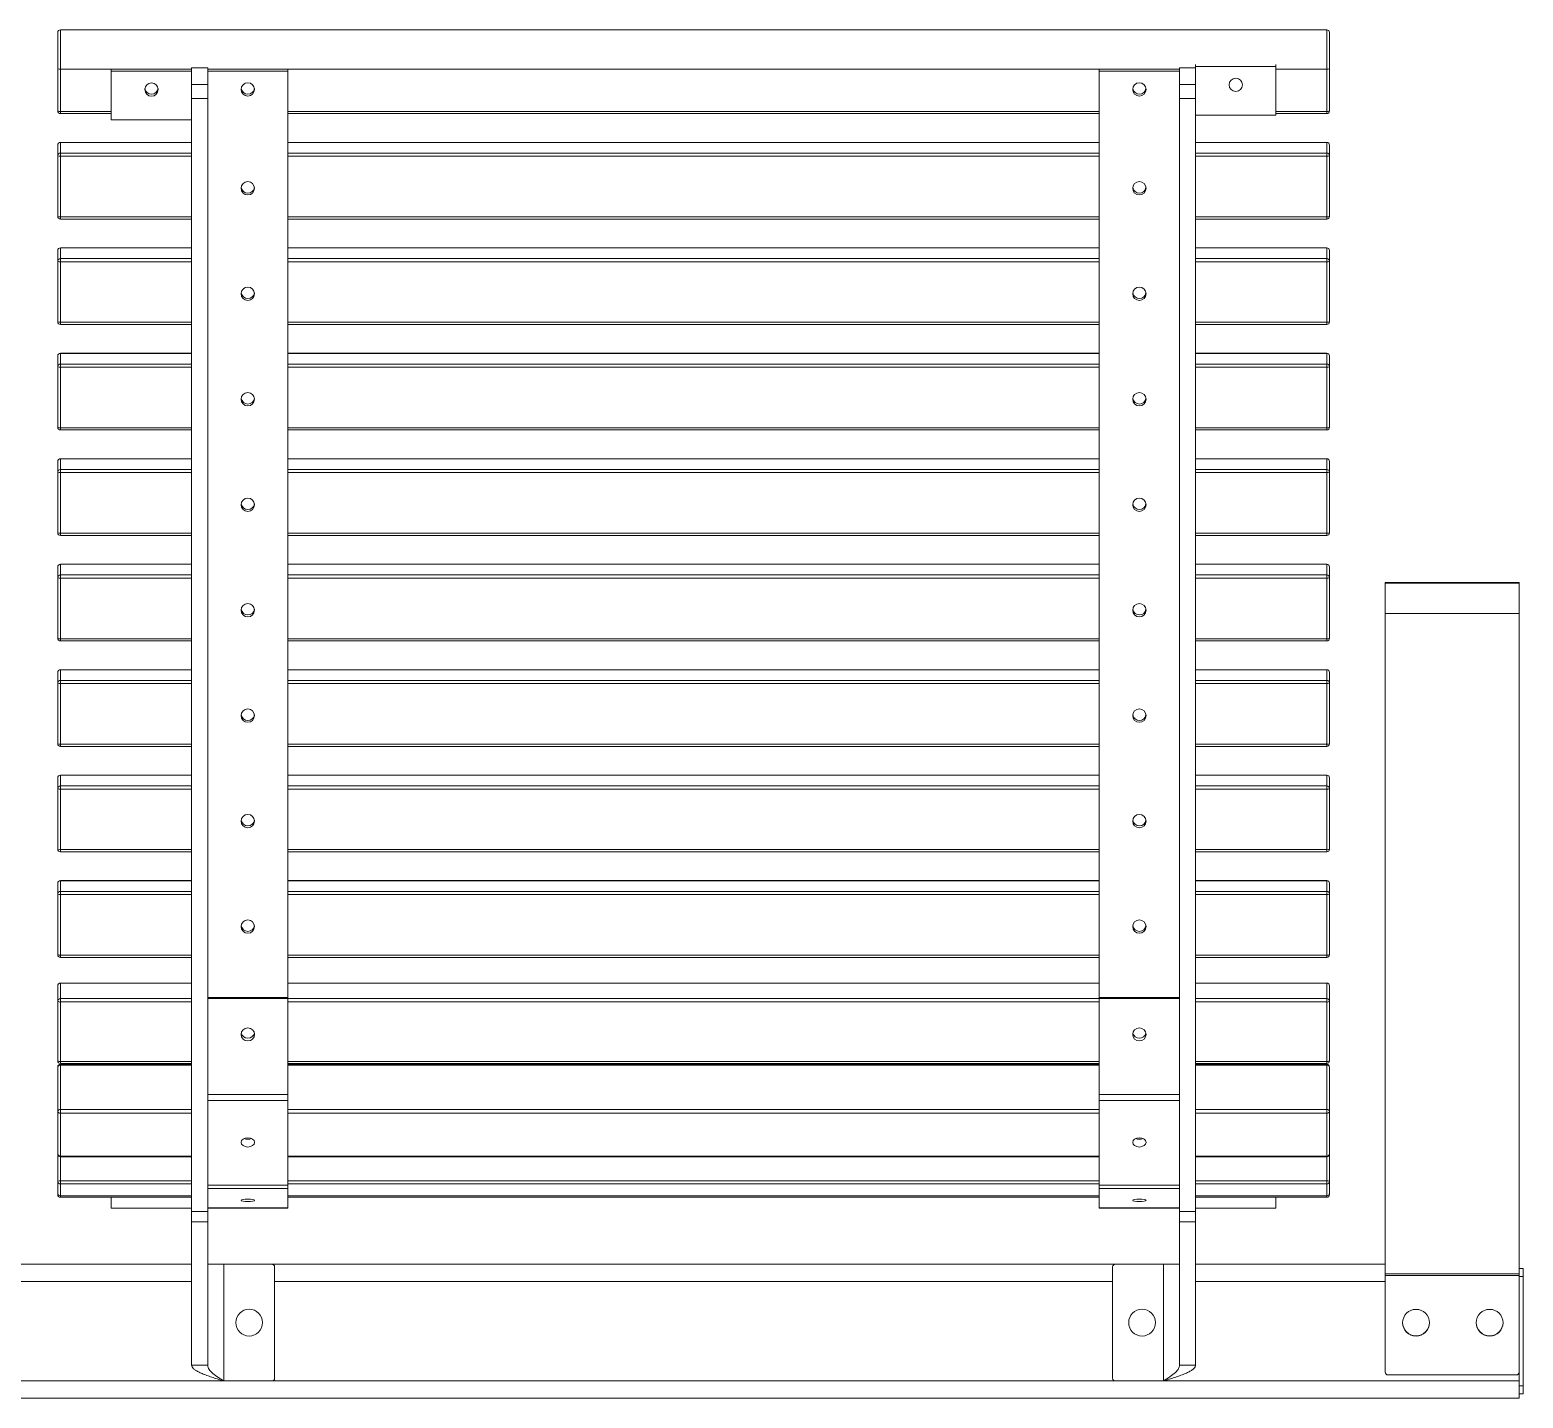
# Model space of a CAD drawing. Header units: millimetres. Extents: x 2717 to 8657, y -3129 to 1071.
# Drawn here: x 5939 to 6497, y -2093 to -1582 of the extents above; entities that cross this region are included whole.
import ezdxf

# ---------------------------------------------------------------- set-up
doc = ezdxf.new("R2010")
doc.units = ezdxf.units.MM

# ---------------------------------------------------------------- blocks, each defined once
blk = doc.blocks.new('tyl')
at = {"color": 7, "linetype": 'Continuous', "lineweight": 15}
for p, q in [((-1599.94, 1935.4), (-2072.94, 1935.4)), ((-2072.94, 1935.4), (-2072.94, 1920.73)), ((-1599.94, 1920.73), (-1599.94, 1935.4)), ((-2073.94, 1920.91), (-2073.94, 1934.4)), ((-1598.94, 1934.4), (-1598.94, 1920.91)), ((-2073.94, 1905.13), (-2073.94, 1920.91)), ((-2072.94, 1920.73), (-2072.94, 1904.96)), ((-2072.94, 1920.73), (-2053.94, 1920.73)), ((-2023.94, 1920.73), (-2053.94, 1920.73)), ((-2053.94, 1920.73), (-2053.94, 1920.04)), ((-2023.94, 1920.04), (-2053.94, 1920.04)), ((-2053.94, 1920.04), (-2053.94, 1901.81)), ((-2023.94, 1921.18), (-2017.94, 1921.18)), ((-2023.94, 1921.18), (-2023.94, 1920.41)), ((-2023.94, 1920.41), (-2023.94, 1920.04)), ((-2023.94, 1919.54), (-2023.94, 1920.04)), ((-2023.94, 1919.54), (-2023.94, 1915.06)), ((-2017.94, 1921.18), (-2017.94, 1920.41)), ((-1987.94, 1920.73), (-2017.94, 1920.73)), ((-2017.94, 1920.04), (-2017.94, 1920.41)), ((-1987.94, 1920.04), (-2017.94, 1920.04)), ((-2017.94, 1920.04), (-2017.94, 1919.54)), ((-2017.94, 1919.54), (-2017.94, 1915.06)), ((-1987.94, 1920.04), (-1987.94, 1920.73)), ((-1987.94, 1920.73), (-1684.94, 1920.73)), ((-1987.94, 1920.04), (-1987.94, 1573.99)), ((-1654.94, 1920.73), (-1684.94, 1920.73)), ((-1684.94, 1920.04), (-1684.94, 1920.73)), ((-1654.94, 1920.04), (-1684.94, 1920.04)), ((-1684.94, 1920.04), (-1684.94, 1573.99)), ((-1654.94, 1921.18), (-1648.94, 1921.18)), ((-1654.94, 1921.18), (-1654.94, 1920.41)), ((-1654.94, 1920.04), (-1654.94, 1920.41)), ((-1654.94, 1920.04), (-1654.94, 1919.54)), ((-1654.94, 1919.54), (-1654.94, 1915.06)), ((-1648.94, 1922.45), (-1648.94, 1921.78)), ((-1618.94, 1921.78), (-1648.94, 1921.78)), ((-1648.94, 1921.78), (-1648.94, 1919.67)), ((-1648.94, 1919.67), (-1648.94, 1915.06)), ((-1618.94, 1922.45), (-1618.94, 1921.78)), ((-1618.94, 1903.56), (-1618.94, 1921.78)), ((-1618.94, 1920.73), (-1599.94, 1920.73)), ((-1599.94, 1904.96), (-1599.94, 1920.73)), ((-1598.94, 1920.91), (-1598.94, 1905.13)), ((-2023.94, 1915.06), (-2017.94, 1915.06)), ((-2023.94, 1909.8), (-2023.94, 1915.06)), ((-2017.94, 1915.06), (-2017.94, 1909.8)), ((-1654.94, 1915.06), (-1648.94, 1915.06)), ((-1654.94, 1909.8), (-1654.94, 1915.06)), ((-1648.94, 1915.06), (-1648.94, 1909.8)), ((-2017.94, 1909.8), (-2023.94, 1909.8)), ((-2023.94, 1909.8), (-2023.94, 1494.07)), ((-2017.94, 1909.8), (-2017.94, 1494.07)), ((-1648.94, 1909.8), (-1654.94, 1909.8)), ((-1654.94, 1909.8), (-1654.94, 1494.07)), ((-1648.94, 1909.8), (-1648.94, 1494.07)), ((-2072.94, 1904.96), (-2053.94, 1904.96)), ((-2072.94, 1904.13), (-2072.94, 1904.96)), ((-2072.94, 1904.13), (-2053.94, 1904.13)), ((-1987.94, 1904.96), (-1684.94, 1904.96)), ((-1987.94, 1904.13), (-1684.94, 1904.13)), ((-1648.94, 1903.56), (-1618.94, 1903.56)), ((-1618.94, 1904.96), (-1599.94, 1904.96)), ((-1618.94, 1904.13), (-1599.94, 1904.13)), ((-1599.94, 1904.96), (-1599.94, 1904.13)), ((-2053.94, 1901.81), (-2023.94, 1901.81)), ((-2073.94, 1888.39), (-2073.94, 1892.38)), ((-2023.94, 1893.38), (-2072.94, 1893.38)), ((-2072.94, 1893.38), (-2072.94, 1893.37)), ((-2072.94, 1893.37), (-2072.94, 1889.38)), ((-2023.94, 1893.37), (-2072.94, 1893.37)), ((-1684.94, 1893.38), (-1987.94, 1893.38)), ((-1684.94, 1893.37), (-1987.94, 1893.37)), ((-1599.94, 1893.38), (-1648.94, 1893.38)), ((-1599.94, 1893.37), (-1648.94, 1893.37)), ((-1599.94, 1893.37), (-1599.94, 1893.38)), ((-1599.94, 1889.38), (-1599.94, 1893.37)), ((-1598.94, 1892.38), (-1598.94, 1888.39)), ((-2073.94, 1865.74), (-2073.94, 1888.39)), ((-2072.94, 1888.22), (-2072.94, 1889.38)), ((-2072.94, 1889.38), (-2023.94, 1889.38)), ((-2072.94, 1888.22), (-2072.94, 1865.57)), ((-2023.94, 1888.22), (-2072.94, 1888.22)), ((-1987.94, 1889.38), (-1684.94, 1889.38)), ((-1684.94, 1888.22), (-1987.94, 1888.22)), ((-1648.94, 1889.38), (-1599.94, 1889.38)), ((-1599.94, 1888.22), (-1648.94, 1888.22)), ((-1599.94, 1889.38), (-1599.94, 1888.22)), ((-1599.94, 1865.57), (-1599.94, 1888.22)), ((-1598.94, 1888.39), (-1598.94, 1865.74)), ((-2072.94, 1865.57), (-2023.94, 1865.57)), ((-2072.94, 1864.74), (-2072.94, 1865.57)), ((-2072.94, 1864.74), (-2023.94, 1864.74)), ((-1987.94, 1865.57), (-1684.94, 1865.57)), ((-1987.94, 1864.74), (-1684.94, 1864.74)), ((-1648.94, 1865.57), (-1599.94, 1865.57)), ((-1648.94, 1864.74), (-1599.94, 1864.74)), ((-1599.94, 1865.57), (-1599.94, 1864.74)), ((-2073.94, 1849), (-2073.94, 1852.99)), ((-2023.94, 1853.99), (-2072.94, 1853.99)), ((-2072.94, 1853.99), (-2072.94, 1853.98)), ((-2072.94, 1853.98), (-2072.94, 1849.98)), ((-2023.94, 1853.98), (-2072.94, 1853.98)), ((-1684.94, 1853.99), (-1987.94, 1853.99)), ((-1684.94, 1853.98), (-1987.94, 1853.98)), ((-1599.94, 1853.99), (-1648.94, 1853.99)), ((-1599.94, 1853.98), (-1648.94, 1853.98)), ((-1599.94, 1853.98), (-1599.94, 1853.99)), ((-1599.94, 1849.98), (-1599.94, 1853.98)), ((-1598.94, 1852.99), (-1598.94, 1849)), ((-2073.94, 1826.35), (-2073.94, 1849)), ((-2072.94, 1848.82), (-2072.94, 1849.98)), ((-2072.94, 1849.98), (-2023.94, 1849.98)), ((-2072.94, 1848.82), (-2072.94, 1826.17)), ((-2023.94, 1848.82), (-2072.94, 1848.82)), ((-1987.94, 1849.98), (-1684.94, 1849.98)), ((-1684.94, 1848.82), (-1987.94, 1848.82)), ((-1648.94, 1849.98), (-1599.94, 1849.98)), ((-1599.94, 1848.82), (-1648.94, 1848.82)), ((-1599.94, 1849.98), (-1599.94, 1848.82)), ((-1599.94, 1826.17), (-1599.94, 1848.82)), ((-1598.94, 1849), (-1598.94, 1826.35)), ((-2072.94, 1826.17), (-2023.94, 1826.17)), ((-2072.94, 1825.35), (-2072.94, 1826.17)), ((-2072.94, 1825.35), (-2023.94, 1825.35)), ((-1987.94, 1826.17), (-1684.94, 1826.17)), ((-1987.94, 1825.35), (-1684.94, 1825.35)), ((-1648.94, 1826.17), (-1599.94, 1826.17)), ((-1648.94, 1825.35), (-1599.94, 1825.35)), ((-1599.94, 1826.17), (-1599.94, 1825.35)), ((-2073.94, 1809.61), (-2073.94, 1813.6)), ((-2023.94, 1814.6), (-2072.94, 1814.6)), ((-2072.94, 1814.6), (-2072.94, 1814.58)), ((-2072.94, 1814.58), (-2072.94, 1810.59)), ((-2023.94, 1814.58), (-2072.94, 1814.58)), ((-1684.94, 1814.6), (-1987.94, 1814.6)), ((-1684.94, 1814.58), (-1987.94, 1814.58)), ((-1599.94, 1814.6), (-1648.94, 1814.6)), ((-1599.94, 1814.58), (-1648.94, 1814.58)), ((-1599.94, 1814.58), (-1599.94, 1814.6)), ((-1599.94, 1810.59), (-1599.94, 1814.58)), ((-1598.94, 1813.6), (-1598.94, 1809.61)), ((-2073.94, 1786.96), (-2073.94, 1809.61)), ((-2072.94, 1809.43), (-2072.94, 1810.59)), ((-2072.94, 1810.59), (-2023.94, 1810.59)), ((-2072.94, 1809.43), (-2072.94, 1786.78)), ((-2023.94, 1809.43), (-2072.94, 1809.43)), ((-1987.94, 1810.59), (-1684.94, 1810.59)), ((-1684.94, 1809.43), (-1987.94, 1809.43)), ((-1648.94, 1810.59), (-1599.94, 1810.59)), ((-1599.94, 1809.43), (-1648.94, 1809.43)), ((-1599.94, 1810.59), (-1599.94, 1809.43)), ((-1599.94, 1786.78), (-1599.94, 1809.43)), ((-1598.94, 1809.61), (-1598.94, 1786.96)), ((-2072.94, 1786.78), (-2023.94, 1786.78)), ((-2072.94, 1785.96), (-2072.94, 1786.78)), ((-2072.94, 1785.96), (-2023.94, 1785.96)), ((-1987.94, 1786.78), (-1684.94, 1786.78)), ((-1987.94, 1785.96), (-1684.94, 1785.96)), ((-1648.94, 1786.78), (-1599.94, 1786.78)), ((-1648.94, 1785.96), (-1599.94, 1785.96)), ((-1599.94, 1786.78), (-1599.94, 1785.96)), ((-2073.94, 1770.21), (-2073.94, 1774.21)), ((-2023.94, 1775.21), (-2072.94, 1775.21)), ((-2072.94, 1775.21), (-2072.94, 1775.19)), ((-2072.94, 1775.19), (-2072.94, 1771.2)), ((-2023.94, 1775.19), (-2072.94, 1775.19)), ((-1684.94, 1775.21), (-1987.94, 1775.21)), ((-1684.94, 1775.19), (-1987.94, 1775.19)), ((-1599.94, 1775.21), (-1648.94, 1775.21)), ((-1599.94, 1775.19), (-1648.94, 1775.19)), ((-1599.94, 1775.19), (-1599.94, 1775.21)), ((-1599.94, 1771.2), (-1599.94, 1775.19)), ((-1598.94, 1774.21), (-1598.94, 1770.21)), ((-2073.94, 1747.56), (-2073.94, 1770.21)), ((-2072.94, 1770.04), (-2072.94, 1771.2)), ((-2072.94, 1771.2), (-2023.94, 1771.2)), ((-2072.94, 1770.04), (-2072.94, 1747.39)), ((-2023.94, 1770.04), (-2072.94, 1770.04)), ((-1987.94, 1771.2), (-1684.94, 1771.2)), ((-1684.94, 1770.04), (-1987.94, 1770.04)), ((-1648.94, 1771.2), (-1599.94, 1771.2)), ((-1599.94, 1770.04), (-1648.94, 1770.04)), ((-1599.94, 1771.2), (-1599.94, 1770.04)), ((-1599.94, 1747.39), (-1599.94, 1770.04)), ((-1598.94, 1770.21), (-1598.94, 1747.56)), ((-2072.94, 1747.39), (-2023.94, 1747.39)), ((-2072.94, 1746.56), (-2072.94, 1747.39)), ((-2072.94, 1746.56), (-2023.94, 1746.56)), ((-1987.94, 1747.39), (-1684.94, 1747.39)), ((-1987.94, 1746.56), (-1684.94, 1746.56)), ((-1648.94, 1747.39), (-1599.94, 1747.39)), ((-1648.94, 1746.56), (-1599.94, 1746.56)), ((-1599.94, 1747.39), (-1599.94, 1746.56)), ((-2073.94, 1730.82), (-2073.94, 1734.82)), ((-2023.94, 1735.82), (-2072.94, 1735.82)), ((-2072.94, 1735.82), (-2072.94, 1735.8)), ((-2072.94, 1735.8), (-2072.94, 1731.81)), ((-2023.94, 1735.8), (-2072.94, 1735.8)), ((-1684.94, 1735.82), (-1987.94, 1735.82)), ((-1684.94, 1735.8), (-1987.94, 1735.8)), ((-1599.94, 1735.82), (-1648.94, 1735.82)), ((-1599.94, 1735.8), (-1648.94, 1735.8)), ((-1599.94, 1735.8), (-1599.94, 1735.82)), ((-1599.94, 1731.81), (-1599.94, 1735.8)), ((-1598.94, 1734.82), (-1598.94, 1730.82)), ((-2073.94, 1708.17), (-2073.94, 1730.82)), ((-2072.94, 1730.65), (-2072.94, 1731.81)), ((-2072.94, 1731.81), (-2023.94, 1731.81)), ((-2072.94, 1730.65), (-2072.94, 1708)), ((-2023.94, 1730.65), (-2072.94, 1730.65)), ((-1987.94, 1731.81), (-1684.94, 1731.81)), ((-1684.94, 1730.65), (-1987.94, 1730.65)), ((-1648.94, 1731.81), (-1599.94, 1731.81)), ((-1599.94, 1730.65), (-1648.94, 1730.65)), ((-1599.94, 1731.81), (-1599.94, 1730.65)), ((-1599.94, 1708), (-1599.94, 1730.65)), ((-1598.94, 1730.82), (-1598.94, 1708.17)), ((-1528.11, 1728.97), (-1578.11, 1728.97)), ((-1578.11, 1728.8), (-1578.11, 1728.97)), ((-1528.11, 1728.8), (-1578.11, 1728.8)), ((-1578.11, 1717.45), (-1578.11, 1728.8)), ((-1528.11, 1728.8), (-1528.11, 1728.97)), ((-1528.11, 1717.45), (-1528.11, 1728.8)), ((-1528.11, 1717.45), (-1578.11, 1717.45)), ((-1578.11, 1470.8), (-1578.11, 1717.45)), ((-1528.11, 1470.8), (-1528.11, 1717.45)), ((-2072.94, 1708), (-2023.94, 1708)), ((-2072.94, 1707.17), (-2072.94, 1708)), ((-2072.94, 1707.17), (-2023.94, 1707.17)), ((-1987.94, 1708), (-1684.94, 1708)), ((-1987.94, 1707.17), (-1684.94, 1707.17)), ((-1648.94, 1708), (-1599.94, 1708)), ((-1648.94, 1707.17), (-1599.94, 1707.17)), ((-1599.94, 1708), (-1599.94, 1707.17)), ((-2023.94, 1696.42), (-2072.94, 1696.42)), ((-2072.94, 1696.42), (-2072.94, 1696.41)), ((-2072.94, 1696.41), (-2072.94, 1692.41)), ((-2023.94, 1696.41), (-2072.94, 1696.41)), ((-1684.94, 1696.42), (-1987.94, 1696.42)), ((-1684.94, 1696.41), (-1987.94, 1696.41)), ((-1599.94, 1696.42), (-1648.94, 1696.42)), ((-1599.94, 1696.41), (-1648.94, 1696.41)), ((-1599.94, 1696.41), (-1599.94, 1696.42)), ((-1599.94, 1692.41), (-1599.94, 1696.41)), ((-2073.94, 1691.43), (-2073.94, 1695.42)), ((-2073.94, 1668.78), (-2073.94, 1691.43)), ((-2072.94, 1691.26), (-2072.94, 1692.41)), ((-2072.94, 1692.41), (-2023.94, 1692.41)), ((-2072.94, 1691.26), (-2072.94, 1668.6)), ((-2023.94, 1691.26), (-2072.94, 1691.26)), ((-1987.94, 1692.41), (-1684.94, 1692.41)), ((-1684.94, 1691.26), (-1987.94, 1691.26)), ((-1648.94, 1692.41), (-1599.94, 1692.41)), ((-1599.94, 1691.26), (-1648.94, 1691.26)), ((-1599.94, 1692.41), (-1599.94, 1691.26)), ((-1599.94, 1668.6), (-1599.94, 1691.26)), ((-1598.94, 1695.42), (-1598.94, 1691.43)), ((-1598.94, 1691.43), (-1598.94, 1668.78)), ((-2072.94, 1668.6), (-2023.94, 1668.6)), ((-2072.94, 1667.78), (-2072.94, 1668.6)), ((-2072.94, 1667.78), (-2023.94, 1667.78)), ((-1987.94, 1668.6), (-1684.94, 1668.6)), ((-1987.94, 1667.78), (-1684.94, 1667.78)), ((-1648.94, 1668.6), (-1599.94, 1668.6)), ((-1648.94, 1667.78), (-1599.94, 1667.78)), ((-1599.94, 1668.6), (-1599.94, 1667.78)), ((-2023.94, 1657.03), (-2072.94, 1657.03)), ((-2072.94, 1657.03), (-2072.94, 1657.02)), ((-2072.94, 1657.02), (-2072.94, 1653.02)), ((-2023.94, 1657.02), (-2072.94, 1657.02)), ((-1684.94, 1657.03), (-1987.94, 1657.03)), ((-1684.94, 1657.02), (-1987.94, 1657.02)), ((-1599.94, 1657.03), (-1648.94, 1657.03)), ((-1599.94, 1657.02), (-1648.94, 1657.02)), ((-1599.94, 1657.02), (-1599.94, 1657.03)), ((-1599.94, 1653.02), (-1599.94, 1657.02)), ((-2073.94, 1652.04), (-2073.94, 1656.03)), ((-2073.94, 1629.39), (-2073.94, 1652.04)), ((-2072.94, 1651.86), (-2072.94, 1653.02)), ((-2072.94, 1653.02), (-2023.94, 1653.02)), ((-2072.94, 1651.86), (-2072.94, 1629.21)), ((-2023.94, 1651.86), (-2072.94, 1651.86)), ((-1987.94, 1653.02), (-1684.94, 1653.02)), ((-1684.94, 1651.86), (-1987.94, 1651.86)), ((-1648.94, 1653.02), (-1599.94, 1653.02)), ((-1599.94, 1651.86), (-1648.94, 1651.86)), ((-1599.94, 1653.02), (-1599.94, 1651.86)), ((-1599.94, 1629.21), (-1599.94, 1651.86)), ((-1598.94, 1656.03), (-1598.94, 1652.04)), ((-1598.94, 1652.04), (-1598.94, 1629.39)), ((-2072.94, 1629.21), (-2023.94, 1629.21)), ((-2072.94, 1628.39), (-2072.94, 1629.21)), ((-1987.94, 1629.21), (-1684.94, 1629.21)), ((-1648.94, 1629.21), (-1599.94, 1629.21)), ((-1599.94, 1629.21), (-1599.94, 1628.39)), ((-2072.94, 1628.39), (-2023.94, 1628.39)), ((-1987.94, 1628.39), (-1684.94, 1628.39)), ((-1648.94, 1628.39), (-1599.94, 1628.39)), ((-2023.94, 1617.64), (-2072.94, 1617.64)), ((-2072.94, 1617.64), (-2072.94, 1617.62)), ((-2072.94, 1617.62), (-2072.94, 1613.63)), ((-2023.94, 1617.62), (-2072.94, 1617.62)), ((-1684.94, 1617.64), (-1987.94, 1617.64)), ((-1684.94, 1617.62), (-1987.94, 1617.62)), ((-1599.94, 1617.64), (-1648.94, 1617.64)), ((-1599.94, 1617.62), (-1648.94, 1617.62)), ((-1599.94, 1617.62), (-1599.94, 1617.64)), ((-1599.94, 1613.63), (-1599.94, 1617.62)), ((-2073.94, 1612.64), (-2073.94, 1616.64)), ((-2073.94, 1589.99), (-2073.94, 1612.64)), ((-2072.94, 1612.47), (-2072.94, 1613.63)), ((-2072.94, 1613.63), (-2023.94, 1613.63)), ((-2072.94, 1612.47), (-2072.94, 1589.82)), ((-2023.94, 1612.47), (-2072.94, 1612.47)), ((-1987.94, 1613.63), (-1684.94, 1613.63)), ((-1684.94, 1612.47), (-1987.94, 1612.47)), ((-1648.94, 1613.63), (-1599.94, 1613.63)), ((-1599.94, 1612.47), (-1648.94, 1612.47)), ((-1599.94, 1613.63), (-1599.94, 1612.47)), ((-1599.94, 1589.82), (-1599.94, 1612.47)), ((-1598.94, 1616.64), (-1598.94, 1612.64)), ((-1598.94, 1612.64), (-1598.94, 1589.99)), ((-2072.94, 1589.82), (-2023.94, 1589.82)), ((-2072.94, 1588.99), (-2072.94, 1589.82)), ((-1987.94, 1589.82), (-1684.94, 1589.82)), ((-1648.94, 1589.82), (-1599.94, 1589.82)), ((-1599.94, 1589.82), (-1599.94, 1588.99)), ((-2072.94, 1588.99), (-2023.94, 1588.99)), ((-1987.94, 1588.99), (-1684.94, 1588.99)), ((-1648.94, 1588.99), (-1599.94, 1588.99)), ((-2023.94, 1579.37), (-2072.94, 1579.37)), ((-2072.94, 1579.37), (-2072.94, 1579.33)), ((-2072.94, 1579.33), (-2072.94, 1573.56)), ((-2023.94, 1579.33), (-2072.94, 1579.33)), ((-1684.94, 1579.37), (-1987.94, 1579.37)), ((-1684.94, 1579.33), (-1987.94, 1579.33)), ((-1599.94, 1579.37), (-1648.94, 1579.37)), ((-1599.94, 1579.33), (-1648.94, 1579.33)), ((-1599.94, 1579.33), (-1599.94, 1579.37)), ((-1599.94, 1573.56), (-1599.94, 1579.33)), ((-2073.94, 1572.59), (-2073.94, 1578.37)), ((-2072.94, 1572.34), (-2072.94, 1573.56)), ((-2072.94, 1573.56), (-2023.94, 1573.56)), ((-1987.94, 1573.99), (-2017.94, 1573.99)), ((-1987.94, 1573.62), (-2017.94, 1573.62)), ((-1987.94, 1573.99), (-1987.94, 1573.62)), ((-1987.94, 1573.62), (-1987.94, 1537.78)), ((-1987.94, 1573.56), (-1684.94, 1573.56)), ((-1654.94, 1573.99), (-1684.94, 1573.99)), ((-1684.94, 1573.99), (-1684.94, 1573.62)), ((-1654.94, 1573.62), (-1684.94, 1573.62)), ((-1684.94, 1573.62), (-1684.94, 1537.78)), ((-1648.94, 1573.56), (-1599.94, 1573.56)), ((-1599.94, 1573.56), (-1599.94, 1572.34)), ((-1598.94, 1578.37), (-1598.94, 1572.59)), ((-2073.94, 1550.33), (-2073.94, 1572.59)), ((-2072.94, 1572.34), (-2072.94, 1550.07)), ((-2023.94, 1572.34), (-2072.94, 1572.34)), ((-1684.94, 1572.34), (-1987.94, 1572.34)), ((-1599.94, 1572.34), (-1648.94, 1572.34)), ((-1599.94, 1550.07), (-1599.94, 1572.34)), ((-1598.94, 1572.59), (-1598.94, 1550.33)), ((-2073.94, 1531.48), (-2073.94, 1548.02)), ((-2072.94, 1550.07), (-2023.94, 1550.07)), ((-2072.94, 1549.33), (-2072.94, 1550.07)), ((-2072.94, 1549.33), (-2023.94, 1549.33)), ((-2023.94, 1549.02), (-2072.94, 1549.02)), ((-2072.94, 1548.71), (-2072.94, 1549.02)), ((-2072.94, 1548.71), (-2072.94, 1532.17)), ((-2023.94, 1548.71), (-2072.94, 1548.71)), ((-1987.94, 1550.07), (-1684.94, 1550.07)), ((-1987.94, 1549.33), (-1684.94, 1549.33)), ((-1684.94, 1549.02), (-1987.94, 1549.02)), ((-1684.94, 1548.71), (-1987.94, 1548.71)), ((-1648.94, 1550.07), (-1599.94, 1550.07)), ((-1648.94, 1549.33), (-1599.94, 1549.33)), ((-1599.94, 1549.02), (-1648.94, 1549.02)), ((-1599.94, 1548.71), (-1648.94, 1548.71)), ((-1599.94, 1550.07), (-1599.94, 1549.33)), ((-1599.94, 1549.02), (-1599.94, 1548.71)), ((-1599.94, 1532.17), (-1599.94, 1548.71)), ((-1598.94, 1548.02), (-1598.94, 1531.48)), ((-1987.94, 1537.78), (-2017.94, 1537.78)), ((-1987.94, 1535.56), (-2017.94, 1535.56)), ((-1987.94, 1537.78), (-1987.94, 1535.56)), ((-1987.94, 1535.56), (-1987.94, 1503.9)), ((-1654.94, 1537.78), (-1684.94, 1537.78)), ((-1684.94, 1537.78), (-1684.94, 1535.56)), ((-1654.94, 1535.56), (-1684.94, 1535.56)), ((-1684.94, 1535.56), (-1684.94, 1503.9)), ((-2073.94, 1515.5), (-2073.94, 1531.48)), ((-2072.94, 1530.76), (-2072.94, 1532.17)), ((-2072.94, 1532.17), (-2023.94, 1532.17)), ((-2072.94, 1530.76), (-2072.94, 1514.78)), ((-2023.94, 1530.76), (-2072.94, 1530.76)), ((-1987.94, 1532.17), (-1684.94, 1532.17)), ((-1684.94, 1530.76), (-1987.94, 1530.76)), ((-1648.94, 1532.17), (-1599.94, 1532.17)), ((-1599.94, 1530.76), (-1648.94, 1530.76)), ((-1599.94, 1532.17), (-1599.94, 1530.76)), ((-1599.94, 1514.78), (-1599.94, 1530.76)), ((-1598.94, 1531.48), (-1598.94, 1515.5)), ((-2073.94, 1505.35), (-2073.94, 1515.5)), ((-2072.94, 1514.78), (-2023.94, 1514.78)), ((-2072.94, 1514.5), (-2072.94, 1514.78)), ((-2072.94, 1514.5), (-2023.94, 1514.5)), ((-2072.94, 1514.5), (-2072.94, 1505.54)), ((-1987.94, 1514.78), (-1684.94, 1514.78)), ((-1987.94, 1514.5), (-1684.94, 1514.5)), ((-1648.94, 1514.78), (-1599.94, 1514.78)), ((-1648.94, 1514.5), (-1599.94, 1514.5)), ((-1599.94, 1514.78), (-1599.94, 1514.5)), ((-1599.94, 1505.54), (-1599.94, 1514.5)), ((-1598.94, 1515.5), (-1598.94, 1505.35)), ((-2073.94, 1500.91), (-2073.94, 1505.35)), ((-2073.94, 1500.36), (-2073.94, 1500.91)), ((-2073.94, 1500.36), (-2073.77, 1500.36)), ((-2072.94, 1504.37), (-2072.94, 1505.54)), ((-2072.94, 1505.54), (-2023.94, 1505.54)), ((-2072.94, 1504.37), (-2072.94, 1499.93)), ((-2023.94, 1504.37), (-2072.94, 1504.37)), ((-1987.94, 1503.9), (-2017.94, 1503.9)), ((-1987.94, 1502.66), (-2017.94, 1502.66)), ((-1987.94, 1505.54), (-1684.94, 1505.54)), ((-1684.94, 1504.37), (-1987.94, 1504.37)), ((-1987.94, 1503.9), (-1987.94, 1502.66)), ((-1987.94, 1502.66), (-1987.94, 1495.44)), ((-1654.94, 1503.9), (-1684.94, 1503.9)), ((-1684.94, 1503.9), (-1684.94, 1502.66)), ((-1654.94, 1502.66), (-1684.94, 1502.66)), ((-1684.94, 1502.66), (-1684.94, 1495.44)), ((-1648.94, 1505.54), (-1599.94, 1505.54)), ((-1599.94, 1504.37), (-1648.94, 1504.37)), ((-1599.94, 1505.54), (-1599.94, 1504.37)), ((-1599.94, 1499.93), (-1599.94, 1504.37)), ((-1599.11, 1500.36), (-1598.94, 1500.36)), ((-1598.94, 1505.35), (-1598.94, 1500.91)), ((-1598.94, 1500.91), (-1598.94, 1500.36)), ((-2072.94, 1499.93), (-2023.94, 1499.93)), ((-2072.94, 1499.91), (-2072.94, 1499.93)), ((-2072.94, 1499.91), (-2023.94, 1499.91)), ((-2072.94, 1499.36), (-2072.94, 1499.91)), ((-2023.94, 1499.36), (-2072.94, 1499.36)), ((-2053.94, 1499.36), (-2053.94, 1495.36)), ((-2023.94, 1495.36), (-2053.94, 1495.36)), ((-1987.94, 1495.44), (-2017.94, 1495.44)), ((-1987.94, 1495.36), (-2017.94, 1495.36)), ((-1987.94, 1499.93), (-1684.94, 1499.93)), ((-1987.94, 1499.91), (-1684.94, 1499.91)), ((-1684.94, 1499.36), (-1987.94, 1499.36)), ((-1987.94, 1495.44), (-1987.94, 1495.36)), ((-1654.94, 1495.44), (-1684.94, 1495.44)), ((-1684.94, 1495.44), (-1684.94, 1495.36)), ((-1654.94, 1495.36), (-1684.94, 1495.36)), ((-1648.94, 1499.93), (-1599.94, 1499.93)), ((-1648.94, 1499.91), (-1599.94, 1499.91)), ((-1599.94, 1499.36), (-1648.94, 1499.36)), ((-1618.94, 1495.36), (-1648.94, 1495.36)), ((-1618.94, 1499.36), (-1618.94, 1495.36)), ((-1599.94, 1499.93), (-1599.94, 1499.91)), ((-1599.94, 1499.91), (-1599.94, 1499.36)), ((-2023.94, 1494.07), (-2017.94, 1494.07)), ((-2023.94, 1490.25), (-2023.94, 1494.07)), ((-2017.94, 1490.25), (-2023.94, 1490.25)), ((-2023.94, 1490.25), (-2023.94, 1436.64)), ((-2017.94, 1494.07), (-2017.94, 1490.25)), ((-2017.94, 1490.25), (-2017.94, 1436.64)), ((-1654.94, 1494.07), (-1648.94, 1494.07)), ((-1654.94, 1490.25), (-1654.94, 1494.07)), ((-1648.94, 1490.25), (-1654.94, 1490.25)), ((-1654.94, 1490.25), (-1654.94, 1436.64)), ((-1648.94, 1494.07), (-1648.94, 1490.25)), ((-1648.94, 1490.25), (-1648.94, 1436.64)), ((-2094.78, 1474.36), (-2023.94, 1474.36)), ((-2011.94, 1474.36), (-2017.94, 1474.36)), ((-2011.94, 1430.76), (-2011.94, 1474.36)), ((-2011.94, 1474.36), (-1993.94, 1474.36)), ((-1993.94, 1474.36), (-1678.94, 1474.36)), ((-1992.94, 1473.36), (-1992.94, 1431.76)), ((-1679.94, 1473.36), (-1679.94, 1431.76)), ((-1660.94, 1474.36), (-1678.94, 1474.36)), ((-1660.94, 1474.36), (-1660.94, 1430.76)), ((-1654.94, 1474.36), (-1660.94, 1474.36)), ((-1648.94, 1474.36), (-1578.11, 1474.36)), ((-1526.61, 1472.76), (-1528.11, 1472.76)), ((-1526.61, 1472.76), (-1526.61, 1469.76)), ((-2094.78, 1467.96), (-2023.94, 1467.96)), ((-1992.94, 1467.96), (-1679.94, 1467.96)), ((-1648.94, 1467.96), (-1578.11, 1467.96)), ((-1528.11, 1470.8), (-1578.11, 1470.8)), ((-1578.11, 1470.13), (-1578.11, 1470.8)), ((-1528.11, 1470.13), (-1578.11, 1470.13)), ((-1578.11, 1434.04), (-1578.11, 1470.13)), ((-1528.11, 1470.13), (-1528.11, 1470.8)), ((-1528.11, 1434.04), (-1528.11, 1470.13)), ((-1526.61, 1469.76), (-1528.11, 1469.76)), ((-1526.61, 1469.76), (-1526.61, 1428.96)), ((-2017.94, 1436.64), (-2023.94, 1436.64)), ((-1654.94, 1436.64), (-1648.94, 1436.64)), ((-1528.11, 1430.76), (-1528.11, 1434.04)), ((-4978.11, 1430.76), (-1528.11, 1430.76)), ((-1993.94, 1430.76), (-2011.94, 1430.76)), ((-1678.94, 1430.76), (-1660.94, 1430.76)), ((-1529.11, 1433.04), (-1577.11, 1433.04)), ((-1528.11, 1424.36), (-1528.11, 1430.76)), ((-1526.61, 1428.96), (-1528.11, 1428.96)), ((-1526.61, 1428.96), (-1526.61, 1425.96)), ((-4978.11, 1424.36), (-1528.11, 1424.36)), ((-1526.61, 1425.96), (-1528.11, 1425.96))]:
    blk.add_line(p, q, dxfattribs=at)
at = {"color": 7, "linetype": 'Continuous', "lineweight": 15, "flags": 128}
for points in [[(-2002.94, 1557.78), (-2001.98, 1557.96), (-2001.17, 1558.49), (-2000.63, 1559.27), (-2000.44, 1560.2), (-2000.63, 1561.13), (-2001.17, 1561.91), (-2001.98, 1562.44), (-2002.94, 1562.62), (-2003.9, 1562.44), (-2004.71, 1561.91), (-2005.25, 1561.13), (-2005.44, 1560.2), (-2005.25, 1559.27), (-2004.71, 1558.49), (-2003.9, 1557.96), (-2002.94, 1557.78)], [(-1669.94, 1557.78), (-1668.98, 1557.96), (-1668.17, 1558.49), (-1667.63, 1559.27), (-1667.44, 1560.2), (-1667.63, 1561.13), (-1668.17, 1561.91), (-1668.98, 1562.44), (-1669.94, 1562.62), (-1670.9, 1562.44), (-1671.71, 1561.91), (-1672.25, 1561.13), (-1672.44, 1560.2), (-1672.25, 1559.27), (-1671.71, 1558.49), (-1670.9, 1557.96), (-1669.94, 1557.78)], [(-2002.94, 1518.15), (-2001.98, 1518.28), (-2001.17, 1518.66), (-2000.63, 1519.22), (-2000.44, 1519.89), (-2000.63, 1520.55), (-2001.17, 1521.12), (-2001.98, 1521.49), (-2002.94, 1521.63), (-2003.9, 1521.49), (-2004.71, 1521.12), (-2005.25, 1520.55), (-2005.44, 1519.89), (-2005.25, 1519.22), (-2004.71, 1518.66), (-2003.9, 1518.28), (-2002.94, 1518.15)], [(-1669.94, 1518.15), (-1668.98, 1518.28), (-1668.17, 1518.66), (-1667.63, 1519.22), (-1667.44, 1519.89), (-1667.63, 1520.55), (-1668.17, 1521.12), (-1668.98, 1521.49), (-1669.94, 1521.63), (-1670.9, 1521.49), (-1671.71, 1521.12), (-1672.25, 1520.55), (-1672.44, 1519.89), (-1672.25, 1519.22), (-1671.71, 1518.66), (-1670.9, 1518.28), (-1669.94, 1518.15)], [(-2002.94, 1497.75), (-2001.98, 1497.78), (-2001.17, 1497.89), (-2000.63, 1498.04), (-2000.44, 1498.23), (-2000.63, 1498.41), (-2001.17, 1498.57), (-2001.98, 1498.67), (-2002.94, 1498.71), (-2003.9, 1498.67), (-2004.71, 1498.57), (-2005.25, 1498.41), (-2005.44, 1498.23), (-2005.25, 1498.04), (-2004.71, 1497.89), (-2003.9, 1497.78), (-2002.94, 1497.75)], [(-1669.94, 1497.75), (-1668.98, 1497.78), (-1668.17, 1497.89), (-1667.63, 1498.04), (-1667.44, 1498.23), (-1667.63, 1498.41), (-1668.17, 1498.57), (-1668.98, 1498.67), (-1669.94, 1498.71), (-1670.9, 1498.67), (-1671.71, 1498.57), (-1672.25, 1498.41), (-1672.44, 1498.23), (-1672.25, 1498.04), (-1671.71, 1497.89), (-1670.9, 1497.78), (-1669.94, 1497.75)]]:
    blk.add_lwpolyline(points, dxfattribs=at)
at = {"color": 7, "linetype": 'Continuous', "lineweight": 15}
for centre, radius in [((-2038.93, 1913.12), 2.49), ((-2002.95, 1913.17), 2.49), ((-1669.95, 1913.17), 2.49), ((-1633.93, 1914.87), 2.49), ((-2002.95, 1876.22), 2.49), ((-1669.95, 1876.22), 2.49), ((-2002.95, 1836.83), 2.49), ((-1669.95, 1836.83), 2.49), ((-2002.95, 1797.44), 2.49), ((-1669.95, 1797.44), 2.49), ((-2002.95, 1758.04), 2.49), ((-1669.95, 1758.04), 2.49), ((-2002.95, 1718.65), 2.49), ((-1669.95, 1718.65), 2.49), ((-2002.95, 1679.26), 2.49), ((-1669.95, 1679.26), 2.49), ((-2002.95, 1639.87), 2.49), ((-1669.95, 1639.87), 2.49), ((-2002.95, 1600.47), 2.49), ((-1669.95, 1600.47), 2.49), ((-2002.44, 1452.56), 5), ((-1668.94, 1452.56), 5), ((-1566.61, 1452.52), 5), ((-1539.11, 1452.52), 5)]:
    blk.add_circle(centre, radius, dxfattribs=at)
for centre, radius, start, end in [((-2072.94, 1934.4), 1, 90, 180), ((-1599.94, 1934.4), 1, 0, 90), ((-2073.18, 1922.3), 1.59, 241.5184, 278.7795), ((-1599.7, 1922.3), 1.59, 261.2205, 298.4816), ((-2038.94, 1913.88), 2.5, 188.8078, 351.1922), ((-2002.94, 1913.88), 2.5, 188.8049, 351.1951), ((-1669.94, 1913.88), 2.5, 188.8078, 351.1922), ((-2072.94, 1905.13), 1, 180, 270), ((-2073.18, 1906.53), 1.59, 241.5184, 278.7795), ((-1599.94, 1905.13), 1, 270, 0), ((-1599.7, 1906.53), 1.59, 261.2205, 298.4816), ((-2072.94, 1892.38), 1, 90, 180), ((-2072.95, 1892.38), 0.992, 89.5648, 179.5581), ((-1599.94, 1892.38), 1, 0, 90), ((-1599.93, 1892.38), 0.992, 0.4419, 90.4352), ((-2072.95, 1888.38), 0.992, 89.5648, 179.5581), ((-2073.18, 1889.79), 1.59, 241.5184, 278.7795), ((-1599.93, 1888.38), 0.992, 0.4419, 90.4352), ((-1599.7, 1889.79), 1.59, 261.2205, 298.4816), ((-2002.94, 1876.93), 2.5, 188.8049, 351.1951), ((-1669.94, 1876.93), 2.5, 188.8078, 351.1922), ((-2072.94, 1865.74), 1, 180, 270), ((-2073.18, 1867.14), 1.59, 241.5184, 278.7795), ((-1599.94, 1865.74), 1, 270, 0), ((-1599.7, 1867.14), 1.59, 261.2205, 298.4816), ((-2072.94, 1852.99), 1, 90, 180), ((-2072.95, 1852.98), 0.992, 89.5648, 179.5581), ((-1599.94, 1852.99), 1, 0, 90), ((-1599.93, 1852.98), 0.992, 0.4419, 90.4352), ((-2072.95, 1848.99), 0.992, 89.5648, 179.5581), ((-2073.18, 1850.39), 1.59, 241.5184, 278.7795), ((-1599.93, 1848.99), 0.992, 0.4419, 90.4352), ((-1599.7, 1850.39), 1.59, 261.2205, 298.4816), ((-2002.94, 1837.54), 2.5, 188.8078, 351.1922), ((-1669.94, 1837.54), 2.5, 188.8078, 351.1922), ((-2072.94, 1826.35), 1, 180, 270), ((-2073.18, 1827.74), 1.59, 241.5184, 278.7795), ((-1599.94, 1826.35), 1, 270, 0), ((-1599.7, 1827.74), 1.59, 261.2205, 298.4816), ((-2072.94, 1813.6), 1, 90, 180), ((-2072.95, 1813.59), 0.992, 89.5648, 179.5581), ((-1599.94, 1813.6), 1, 0, 90), ((-1599.93, 1813.59), 0.992, 0.4419, 90.4352), ((-2072.95, 1809.6), 0.992, 89.5648, 179.5581), ((-2073.18, 1811), 1.59, 241.5184, 278.7795), ((-1599.93, 1809.6), 0.992, 0.4419, 90.4352), ((-1599.7, 1811), 1.59, 261.2205, 298.4816), ((-2002.94, 1798.14), 2.5, 188.8107, 351.1893), ((-1669.94, 1798.14), 2.5, 188.7971, 351.203), ((-2072.94, 1786.96), 1, 180, 270), ((-2073.18, 1788.35), 1.59, 241.5184, 278.7795), ((-1599.94, 1786.96), 1, 270, 0), ((-1599.7, 1788.35), 1.59, 261.2205, 298.4816), ((-2072.94, 1774.21), 1, 90, 180), ((-2072.95, 1774.2), 0.992, 89.5648, 179.5581), ((-1599.94, 1774.21), 1, 0, 90), ((-1599.93, 1774.2), 0.992, 0.4419, 90.4352), ((-2072.95, 1770.21), 0.992, 89.5648, 179.5581), ((-2073.18, 1771.61), 1.59, 241.5184, 278.7795), ((-1599.93, 1770.21), 0.992, 0.4419, 90.4352), ((-1599.7, 1771.61), 1.59, 261.2205, 298.4816), ((-2002.94, 1758.75), 2.5, 188.8107, 351.1893), ((-1669.94, 1758.75), 2.5, 188.8078, 351.1922), ((-2072.94, 1747.56), 1, 180, 270), ((-2073.18, 1748.96), 1.59, 241.5184, 278.7795), ((-1599.94, 1747.56), 1, 270, 0), ((-1599.7, 1748.96), 1.59, 261.2205, 298.4816), ((-2072.94, 1734.82), 1, 90, 180), ((-2072.95, 1734.81), 0.992, 89.5648, 179.5581), ((-1599.94, 1734.82), 1, 0, 90), ((-1599.93, 1734.81), 0.992, 0.4419, 90.4352), ((-2072.95, 1730.81), 0.992, 89.5648, 179.5581), ((-2073.18, 1732.22), 1.59, 241.5184, 278.7795), ((-1599.93, 1730.81), 0.992, 0.4419, 90.4352), ((-1599.7, 1732.22), 1.59, 261.2205, 298.4816), ((-2002.94, 1719.36), 2.5, 188.8135, 351.1864), ((-1669.94, 1719.36), 2.5, 188.7971, 351.203), ((-2072.94, 1708.17), 1, 180, 270), ((-2073.18, 1709.57), 1.59, 241.5184, 278.7795), ((-1599.94, 1708.17), 1, 270, 0), ((-1599.7, 1709.57), 1.59, 261.2205, 298.4816), ((-2072.94, 1695.42), 1, 90, 180), ((-2072.95, 1695.42), 0.992, 89.5648, 179.5581), ((-1599.94, 1695.42), 1, 0, 90), ((-1599.93, 1695.42), 0.992, 0.4419, 90.4352), ((-2072.95, 1691.42), 0.992, 89.5648, 179.5581), ((-2073.18, 1692.83), 1.59, 241.5184, 278.7795), ((-1599.93, 1691.42), 0.992, 0.4419, 90.4352), ((-1599.7, 1692.83), 1.59, 261.2205, 298.4816), ((-2002.94, 1679.97), 2.5, 188.8078, 351.1922), ((-1669.94, 1679.97), 2.5, 188.8078, 351.1922), ((-2072.94, 1668.78), 1, 180, 270), ((-2073.18, 1670.17), 1.59, 241.5184, 278.7795), ((-1599.94, 1668.78), 1, 270, 0), ((-1599.7, 1670.17), 1.59, 261.2205, 298.4816), ((-2072.94, 1656.03), 1, 90, 180), ((-2072.95, 1656.02), 0.992, 89.5648, 179.5581), ((-1599.94, 1656.03), 1, 0, 90), ((-1599.93, 1656.02), 0.992, 0.4419, 90.4352), ((-2072.95, 1652.03), 0.992, 89.5648, 179.5581), ((-2073.18, 1653.43), 1.59, 241.5184, 278.7795), ((-1599.93, 1652.03), 0.992, 0.4419, 90.4352), ((-1599.7, 1653.43), 1.59, 261.2205, 298.4816), ((-2002.94, 1640.57), 2.5, 188.8049, 351.1951), ((-1669.94, 1640.57), 2.5, 188.8078, 351.1922), ((-2072.94, 1629.39), 1, 180, 270), ((-2073.18, 1630.78), 1.59, 241.5184, 278.7795), ((-1599.94, 1629.39), 1, 270, 0), ((-1599.7, 1630.78), 1.59, 261.2205, 298.4816), ((-2072.94, 1616.64), 1, 90, 180), ((-2072.95, 1616.63), 0.992, 89.5648, 179.5581), ((-1599.94, 1616.64), 1, 0, 90), ((-1599.93, 1616.63), 0.992, 0.4419, 90.4352), ((-2072.95, 1612.64), 0.992, 89.5648, 179.5581), ((-2073.18, 1614.04), 1.59, 241.5184, 278.7795), ((-1599.93, 1612.64), 0.992, 0.4419, 90.4352), ((-1599.7, 1614.04), 1.59, 261.2205, 298.4816), ((-2002.94, 1601.18), 2.5, 188.8107, 351.1893), ((-1669.94, 1601.18), 2.5, 188.8078, 351.1922), ((-2072.94, 1589.99), 1, 180, 270), ((-2073.18, 1591.39), 1.59, 241.5184, 278.7795), ((-1599.94, 1589.99), 1, 270, 0), ((-1599.7, 1591.39), 1.59, 261.2205, 298.4816), ((-2072.94, 1578.37), 1, 90, 180), ((-2072.95, 1578.35), 0.984, 89.0816, 179.0512), ((-1599.94, 1578.37), 1, 0, 90), ((-1599.92, 1578.35), 0.984, 0.9488, 90.9184), ((-2072.95, 1572.57), 0.984, 89.0816, 179.0512), ((-1599.92, 1572.57), 0.984, 0.9488, 90.9184), ((-2073.17, 1573.52), 1.21, 230.602, 281.194), ((-1599.7, 1573.52), 1.21, 258.806, 309.398), ((-2002.94, 1561.29), 2.51, 193.452, 346.548), ((-1669.94, 1561.29), 2.51, 193.4556, 346.5443), ((-2072.94, 1550.33), 1, 180, 270), ((-2073.17, 1551.26), 1.21, 230.602, 281.194), ((-2072.94, 1548.02), 1, 90, 180), ((-2073.07, 1547.83), 0.89, 81.65, 167.9365), ((-1599.94, 1550.33), 1, 270, 0), ((-1599.7, 1551.26), 1.21, 258.806, 309.398), ((-1599.94, 1548.02), 1, 0, 90), ((-1599.81, 1547.83), 0.89, 12.0635, 98.35), ((-2073.07, 1531.29), 0.89, 81.65, 167.9365), ((-2073.06, 1531.65), 0.895, 190.8064, 277.7491), ((-1599.81, 1531.29), 0.89, 12.0635, 98.35), ((-1599.82, 1531.65), 0.895, 262.2509, 349.1936), ((-2002.94, 1524.42), 3.39, 245.6111, 294.3889), ((-1669.94, 1524.42), 3.39, 245.6111, 294.3889), ((-2072.94, 1515.5), 1, 180, 270), ((-2073.06, 1515.66), 0.895, 190.8064, 277.7491), ((-1599.94, 1515.5), 1, 270, 0), ((-1599.82, 1515.66), 0.895, 262.2509, 349.1936), ((-2073.18, 1504.1), 1.46, 80.5166, 121.3152), ((-2072.95, 1505.36), 0.991, 180.548, 270.5377), ((-2072.94, 1500.91), 1, 180, 270), ((-2072.95, 1500.92), 0.991, 180.548, 270.5377), ((-2072.94, 1500.36), 1, 180, 270), ((-1599.7, 1504.1), 1.46, 58.6848, 99.4834), ((-1599.93, 1505.36), 0.991, 269.4623, 359.452), ((-1599.94, 1500.91), 1, 270, 0), ((-1599.93, 1500.92), 0.991, 269.4623, 359.452), ((-1599.94, 1500.36), 1, 270, 360), ((-1993.94, 1473.36), 1, 0, 90), ((-1678.94, 1473.36), 1, 90, 180), ((-1566.61, 1452.63), 5, 180, 360), ((-1566.61, 1452.63), 5, 180, 360), ((-1566.61, 1452.56), 5, 180.2186, 270), ((-1566.61, 1452.52), 5, 180, 360), ((-1566.61, 1452.56), 5, 270, 359.7814), ((-1539.11, 1452.63), 5, 180, 360), ((-1539.11, 1452.63), 5, 180, 360), ((-1539.11, 1452.56), 5, 180.2195, 270), ((-1539.11, 1452.52), 5, 180, 360), ((-1539.11, 1452.56), 5, 270, 359.7805), ((-1577.11, 1434.04), 1, 180, 270), ((-1529.11, 1434.04), 1, 270, 360), ((-1993.94, 1431.76), 1, 270, 0), ((-1678.94, 1431.76), 1, 180, 270)]:
    blk.add_arc(centre, radius, start, end, dxfattribs=at)
for points, knots in [([(-2023.94, 1436.64), (-2023.9, 1436.42), (-2023.83, 1435.98), (-2023.26, 1435.32), (-2022.35, 1434.66), (-2021.12, 1434), (-2019.6, 1433.34), (-2017.85, 1432.68), (-2015.9, 1432.01), (-2013.91, 1431.37), (-2012.57, 1430.96), (-2011.94, 1430.76)], [0, 0, 0, 0, 0.110901, 0.225016, 0.335936, 0.450072, 0.560991, 0.675127, 0.786046, 0.900182, 1, 1, 1, 1]), ([(-2017.94, 1436.64), (-2017.83, 1436.1), (-2017.62, 1435.06), (-2016.07, 1433.53), (-2014.1, 1432.11), (-2012.62, 1431.18), (-2011.94, 1430.76)], [0, 0, 0, 0, 0.2759551, 0.529499, 0.7829832, 1, 1, 1, 1]), ([(-1660.94, 1430.76), (-1660.24, 1430.98), (-1658.83, 1431.42), (-1656.78, 1432.08), (-1654.85, 1432.74), (-1653.12, 1433.4), (-1651.62, 1434.07), (-1650.42, 1434.73), (-1649.55, 1435.39), (-1649.03, 1436.03), (-1648.97, 1436.45), (-1648.94, 1436.64)], [0, 0, 0, 0, 0.110901, 0.225016, 0.335936, 0.450072, 0.560991, 0.675127, 0.786046, 0.900182, 1, 1, 1, 1]), ([(-1660.94, 1430.76), (-1660.07, 1431.3), (-1658.4, 1432.34), (-1656.39, 1433.88), (-1655.15, 1435.3), (-1655.01, 1436.22), (-1654.94, 1436.64)], [0, 0, 0, 0, 0.275955, 0.529499, 0.782983, 1, 1, 1, 1])]:
    blk.add_open_spline(points, degree=3, knots=knots, dxfattribs=at)

msp = doc.modelspace()

# ---------------------------------------------------------------- block references
msp.add_blockref('tyl', (8023.73, -3517.39))

doc.saveas('drawing.dxf')
